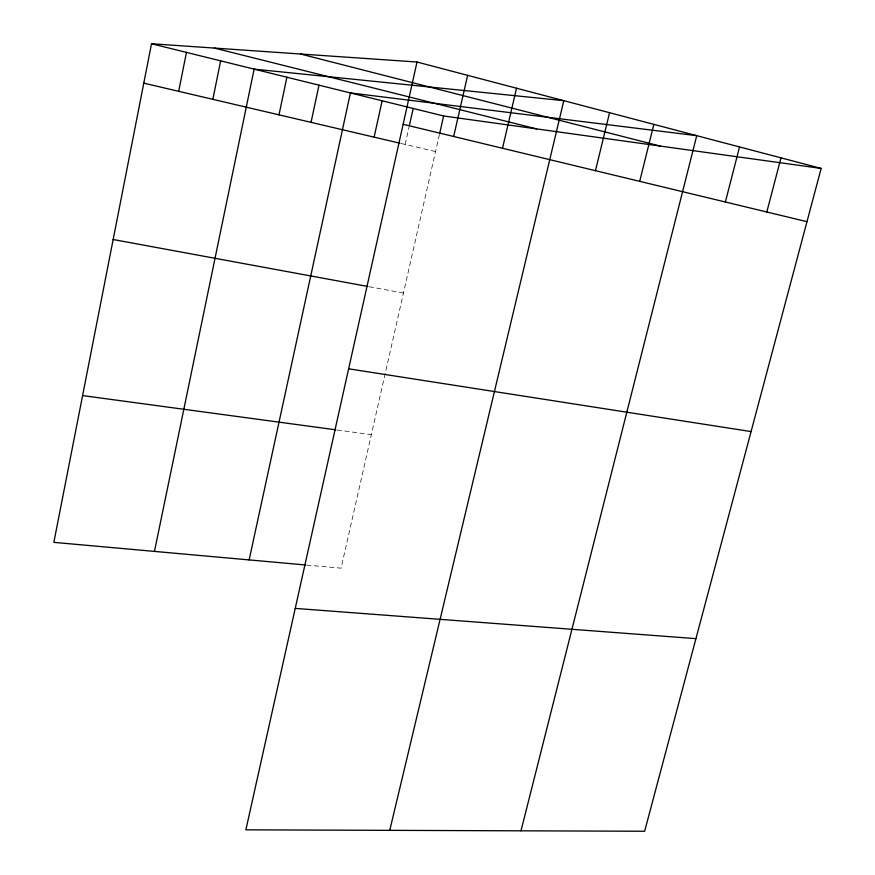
<?xml version="1.0" encoding="UTF-8"?>
<svg xmlns="http://www.w3.org/2000/svg" width="875" height="875" viewBox="0 0 875 875"><rect width="100%" height="100%" fill="white"/><g stroke="black" fill="none" stroke-linecap="round" stroke-linejoin="round"><path stroke-width="0.66" stroke-dasharray="4.38 3.28" d="M405.158 144.419L409.03 127.105M439.425 134.422L341.064 568.17L307.038 565.119M337.181 430.008L371.35 434.634M369.152 286.716L403.462 293.038M401.275 143.511L435.542 151.55"/><path stroke-width="1.31" d="M417.014 62.016L245.875 829.839L644.645 831.25L821.155 168.427L417.014 62.016L151.506 43.75L53.845 542.358L305.703 564.998M178.686 91.317L186.452 52.391M212.844 99.323L220.653 60.845M154.459 551.403L254.133 69.125L563.817 100.669L389.758 830.353M279.005 114.844L286.902 77.23M311.052 122.358L318.992 85.17M249.145 559.913L350.427 92.936L696.741 135.669L520.986 830.812M374.128 137.145L382.134 100.778M409.325 125.781L413.197 108.467M439.731 133.109L443.614 115.981L821.155 168.427M453.666 136.489L467.622 75.348M502.512 148.269L516.534 88.222M595.459 170.68L609.569 112.722M639.712 181.344L653.855 124.381M725.364 201.994L739.539 146.945M766.806 211.991L780.992 157.85M295.236 608.398L695.942 638.652M82.589 395.577L335.847 429.833M348.633 368.802L751.078 431.583M113.159 239.52L367.806 286.464M143.795 83.136L399.984 143.216M403.134 124.305L806.98 221.681M151.506 43.75L443.614 115.981M214.353 48.07L536.572 128.898M300.486 53.998L660.264 146.081"/></g></svg>
